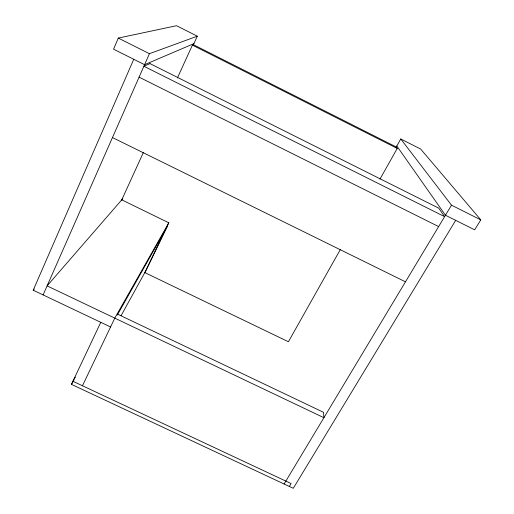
<?xml version="1.0" encoding="UTF-8"?>
<svg xmlns="http://www.w3.org/2000/svg" width="514" height="514" viewBox="0 0 514 514"><rect width="100%" height="100%" fill="white"/><g stroke="black" fill="none" stroke-linecap="round" stroke-linejoin="round"><path stroke-width="0.77" d="M193.232 45.084L197.299 36.192L176.533 25.7L118.284 38.081L113.562 49.177L144.575 64.693L193.9 43.632M110.568 326.975L33.204 290.211L133.743 59.277M43.112 294.92L149.426 53.694L197.299 36.192M121.368 200.711L143.419 152.407M177.394 77.999L192.403 45.129L193.412 44.686L396.255 146.985L397.251 148.424L379.962 179.129M455.693 220.345L293.288 488.3L71.459 384.382L100.783 322.323M82.471 385.757L114.795 318.134L168.798 222.793L121.76 199.843M168.817 222.761L144.82 272.593L288.412 341.746L340.281 249.618M167.223 226.436L146.175 270.126L121.079 315.68M396.031 147.383L400.753 138.986L420.683 149.06L480.796 219.876L474.653 229.829L445.458 215.225L396.814 145.989M117.263 315.108L166.896 227.117M75.346 377.122L72.924 381.279L291.11 483.565L289.363 486.456M71.459 384.382L73.881 380.219M284.113 484.002L451.491 205.176L400.753 138.986M122.84 198.597L47.089 285.887L323.91 417.715L323.531 412.318L117.166 313.945M33.204 290.211L34.277 289.022M112.463 137.559L405.482 281.82M139.088 77.145L438.635 226.597M118.284 38.081L149.426 53.694M451.491 205.176L480.796 219.876M192.403 45.129L397.251 148.424M149.985 63.601L143.888 66.261L444.604 216.651L438.693 208.138L149.985 63.601"/></g></svg>
